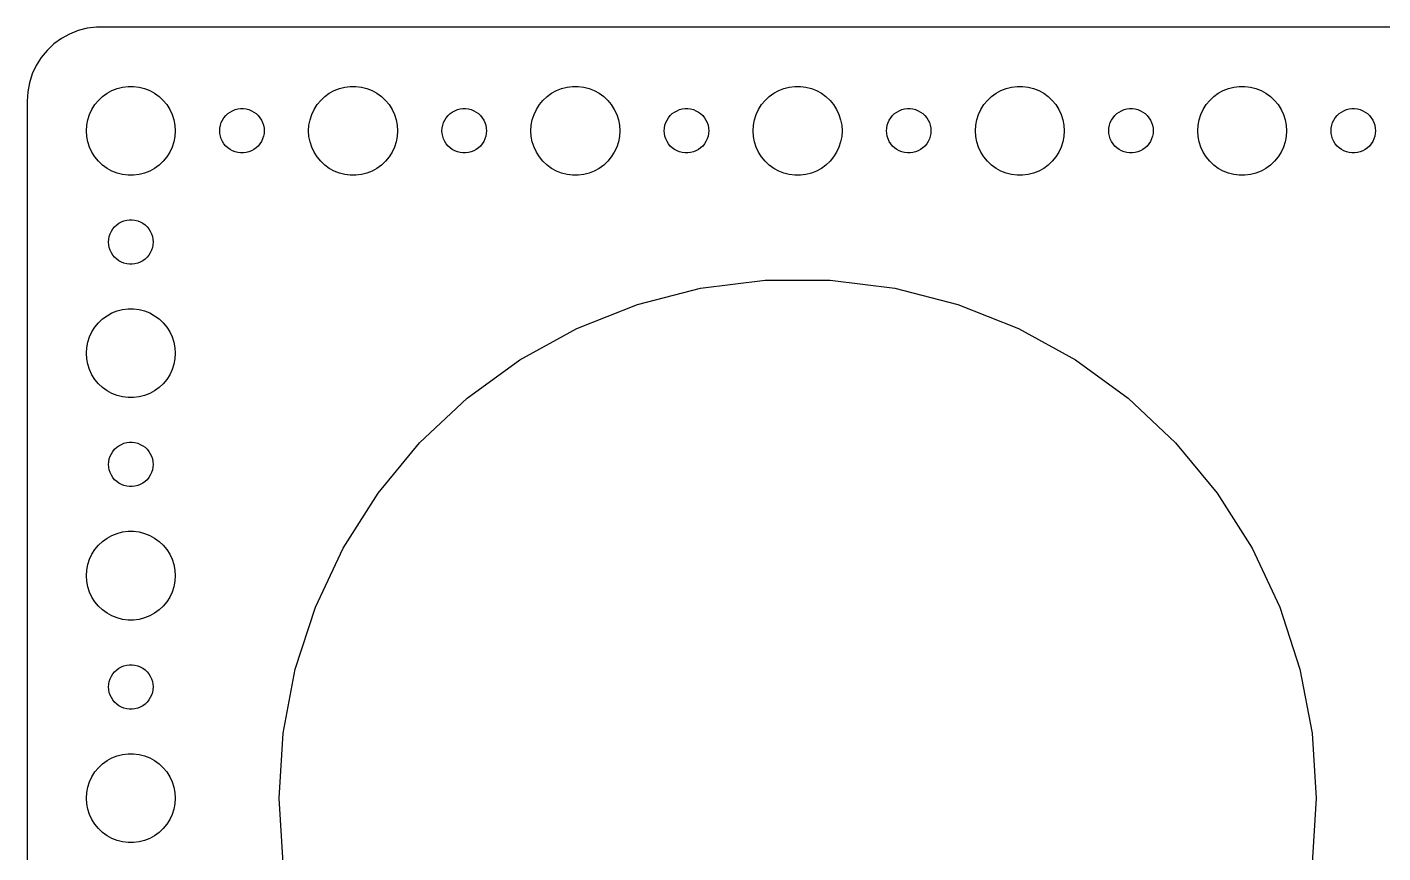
# Model space of a CAD drawing. Header units: metres. Extents: x -127 to 127, y 62 to 166.
# Drawn here: x -127 to -35.5, y 110.3 to 166 of the extents above; entities that cross this region are included whole.
import ezdxf

# ---------------------------------------------------------------- set-up
doc = ezdxf.new("R2010")
doc.units = ezdxf.units.M

msp = doc.modelspace()

# ---------------------------------------------------------------- linework, layer by layer
for p, q in [((-123.545, 165.755), (-124.129, 165.524)), ((-122.937, 165.911), (-123.545, 165.755)), ((-122.314, 165.99), (-122.937, 165.911)), ((122.314, 165.99), (-122.314, 165.99)), ((-125.187, 164.853), (-125.645, 164.423)), ((-124.679, 165.222), (-125.187, 164.853)), ((-124.129, 165.524), (-124.679, 165.222)), ((-126.045, 163.939), (-126.382, 163.409)), ((-125.645, 164.423), (-126.045, 163.939)), ((-126.382, 163.409), (-126.649, 162.841)), ((-126.843, 162.243), (-126.961, 161.627)), ((-126.649, 162.841), (-126.843, 162.243)), ((-120.562, 161.947), (-120.188, 161.994)), ((-120.188, 161.994), (-119.812, 161.994)), ((-119.812, 161.994), (-119.438, 161.947)), ((-105.562, 161.947), (-105.188, 161.994)), ((-105.188, 161.994), (-104.812, 161.994)), ((-104.812, 161.994), (-104.438, 161.947)), ((-90.5621, 161.947), (-90.1884, 161.994)), ((-90.1884, 161.994), (-89.8116, 161.994)), ((-89.8116, 161.994), (-89.4379, 161.947)), ((-75.5621, 161.947), (-75.1884, 161.994)), ((-75.1884, 161.994), (-74.8116, 161.994)), ((-74.8116, 161.994), (-74.4379, 161.947)), ((-60.5621, 161.947), (-60.1884, 161.994)), ((-60.1884, 161.994), (-59.8116, 161.994)), ((-59.8116, 161.994), (-59.4379, 161.947)), ((-45.5621, 161.947), (-45.1884, 161.994)), ((-45.1884, 161.994), (-44.8116, 161.994)), ((-44.8116, 161.994), (-44.4379, 161.947)), ((-126.961, 161.627), (-127, 161)), ((-122.427, 160.763), (-122.187, 161.054)), ((-122.187, 161.054), (-121.912, 161.312)), ((-121.912, 161.312), (-121.607, 161.533)), ((-121.607, 161.533), (-121.277, 161.714)), ((-121.277, 161.714), (-120.927, 161.853)), ((-120.927, 161.853), (-120.562, 161.947)), ((-119.438, 161.947), (-119.073, 161.853)), ((-119.073, 161.853), (-118.723, 161.714)), ((-118.723, 161.714), (-118.393, 161.533)), ((-118.393, 161.533), (-118.088, 161.312)), ((-118.088, 161.312), (-117.813, 161.054)), ((-117.813, 161.054), (-117.573, 160.763)), ((-107.427, 160.763), (-107.187, 161.054)), ((-107.187, 161.054), (-106.912, 161.312)), ((-106.912, 161.312), (-106.607, 161.533)), ((-106.607, 161.533), (-106.277, 161.714)), ((-106.277, 161.714), (-105.927, 161.853)), ((-105.927, 161.853), (-105.562, 161.947)), ((-104.438, 161.947), (-104.073, 161.853)), ((-104.073, 161.853), (-103.723, 161.714)), ((-103.723, 161.714), (-103.393, 161.533)), ((-103.393, 161.533), (-103.088, 161.312)), ((-103.088, 161.312), (-102.813, 161.054)), ((-102.813, 161.054), (-102.573, 160.763)), ((-92.427, 160.763), (-92.1869, 161.054)), ((-92.1869, 161.054), (-91.9123, 161.312)), ((-91.9123, 161.312), (-91.6075, 161.533)), ((-91.6075, 161.533), (-91.2773, 161.714)), ((-91.2773, 161.714), (-90.927, 161.853)), ((-90.927, 161.853), (-90.5621, 161.947)), ((-89.4379, 161.947), (-89.073, 161.853)), ((-89.073, 161.853), (-88.7227, 161.714)), ((-88.7227, 161.714), (-88.3925, 161.533)), ((-88.3925, 161.533), (-88.0877, 161.312)), ((-88.0877, 161.312), (-87.8131, 161.054)), ((-87.8131, 161.054), (-87.573, 160.763)), ((-77.427, 160.763), (-77.1869, 161.054)), ((-77.1869, 161.054), (-76.9123, 161.312)), ((-76.9123, 161.312), (-76.6075, 161.533)), ((-76.6075, 161.533), (-76.2773, 161.714)), ((-76.2773, 161.714), (-75.927, 161.853)), ((-75.927, 161.853), (-75.5621, 161.947)), ((-74.4379, 161.947), (-74.073, 161.853)), ((-74.073, 161.853), (-73.7227, 161.714)), ((-73.7227, 161.714), (-73.3925, 161.533)), ((-73.3925, 161.533), (-73.0877, 161.312)), ((-73.0877, 161.312), (-72.8131, 161.054)), ((-72.8131, 161.054), (-72.573, 160.763)), ((-62.427, 160.763), (-62.1869, 161.054)), ((-62.1869, 161.054), (-61.9123, 161.312)), ((-61.9123, 161.312), (-61.6075, 161.533)), ((-61.6075, 161.533), (-61.2773, 161.714)), ((-61.2773, 161.714), (-60.927, 161.853)), ((-60.927, 161.853), (-60.5621, 161.947)), ((-59.4379, 161.947), (-59.0729, 161.853)), ((-59.0729, 161.853), (-58.7227, 161.714)), ((-58.7227, 161.714), (-58.3925, 161.533)), ((-58.3925, 161.533), (-58.0877, 161.312)), ((-58.0877, 161.312), (-57.8131, 161.054)), ((-57.8131, 161.054), (-57.5729, 160.763)), ((-47.427, 160.763), (-47.1869, 161.054)), ((-47.1869, 161.054), (-46.9123, 161.312)), ((-46.9123, 161.312), (-46.6075, 161.533)), ((-46.6075, 161.533), (-46.2773, 161.714)), ((-46.2773, 161.714), (-45.927, 161.853)), ((-45.927, 161.853), (-45.5621, 161.947)), ((-44.4379, 161.947), (-44.0729, 161.853)), ((-44.0729, 161.853), (-43.7227, 161.714)), ((-43.7227, 161.714), (-43.3925, 161.533)), ((-43.3925, 161.533), (-43.0877, 161.312)), ((-43.0877, 161.312), (-42.8131, 161.054)), ((-42.8131, 161.054), (-42.5729, 160.763)), ((-127, 161), (-127, 67)), ((-122.789, 160.104), (-122.629, 160.445)), ((-122.629, 160.445), (-122.427, 160.763)), ((-117.573, 160.763), (-117.371, 160.445)), ((-117.371, 160.445), (-117.211, 160.104)), ((-113.593, 160.027), (-113.456, 160.156)), ((-113.456, 160.156), (-113.304, 160.266)), ((-113.304, 160.266), (-113.139, 160.357)), ((-113.139, 160.357), (-112.964, 160.427)), ((-112.964, 160.427), (-112.781, 160.473)), ((-112.781, 160.473), (-112.594, 160.497)), ((-112.594, 160.497), (-112.406, 160.497)), ((-112.406, 160.497), (-112.219, 160.473)), ((-112.219, 160.473), (-112.036, 160.427)), ((-112.036, 160.427), (-111.861, 160.357)), ((-111.861, 160.357), (-111.696, 160.266)), ((-111.696, 160.266), (-111.544, 160.156)), ((-111.544, 160.156), (-111.407, 160.027)), ((-107.789, 160.104), (-107.629, 160.445)), ((-107.629, 160.445), (-107.427, 160.763)), ((-102.573, 160.763), (-102.371, 160.445)), ((-102.371, 160.445), (-102.211, 160.104)), ((-98.5934, 160.027), (-98.4561, 160.156)), ((-98.4561, 160.156), (-98.3037, 160.266)), ((-98.3037, 160.266), (-98.1387, 160.357)), ((-98.1387, 160.357), (-97.9635, 160.427)), ((-97.9635, 160.427), (-97.7811, 160.473)), ((-97.7811, 160.473), (-97.5942, 160.497)), ((-97.5942, 160.497), (-97.4058, 160.497)), ((-97.4058, 160.497), (-97.2189, 160.473)), ((-97.2189, 160.473), (-97.0365, 160.427)), ((-97.0365, 160.427), (-96.8613, 160.357)), ((-96.8613, 160.357), (-96.6963, 160.266)), ((-96.6963, 160.266), (-96.5439, 160.156)), ((-96.5439, 160.156), (-96.4065, 160.027)), ((-92.7893, 160.104), (-92.6289, 160.445)), ((-92.6289, 160.445), (-92.427, 160.763)), ((-87.573, 160.763), (-87.3711, 160.445)), ((-87.3711, 160.445), (-87.2107, 160.104)), ((-83.5934, 160.027), (-83.4561, 160.156)), ((-83.4561, 160.156), (-83.3037, 160.266)), ((-83.3037, 160.266), (-83.1387, 160.357)), ((-83.1387, 160.357), (-82.9635, 160.427)), ((-82.9635, 160.427), (-82.7811, 160.473)), ((-82.7811, 160.473), (-82.5942, 160.497)), ((-82.5942, 160.497), (-82.4058, 160.497)), ((-82.4058, 160.497), (-82.2189, 160.473)), ((-82.2189, 160.473), (-82.0365, 160.427)), ((-82.0365, 160.427), (-81.8613, 160.357)), ((-81.8613, 160.357), (-81.6963, 160.266)), ((-81.6963, 160.266), (-81.5439, 160.156)), ((-81.5439, 160.156), (-81.4065, 160.027)), ((-77.7893, 160.104), (-77.6289, 160.445)), ((-77.6289, 160.445), (-77.427, 160.763)), ((-72.573, 160.763), (-72.3711, 160.445)), ((-72.3711, 160.445), (-72.2107, 160.104)), ((-68.5934, 160.027), (-68.4561, 160.156)), ((-68.4561, 160.156), (-68.3037, 160.266)), ((-68.3037, 160.266), (-68.1387, 160.357)), ((-68.1387, 160.357), (-67.9635, 160.427)), ((-67.9635, 160.427), (-67.7811, 160.473)), ((-67.7811, 160.473), (-67.5942, 160.497)), ((-67.5942, 160.497), (-67.4058, 160.497)), ((-67.4058, 160.497), (-67.2189, 160.473)), ((-67.2189, 160.473), (-67.0365, 160.427)), ((-67.0365, 160.427), (-66.8613, 160.357)), ((-66.8613, 160.357), (-66.6963, 160.266)), ((-66.6963, 160.266), (-66.5439, 160.156)), ((-66.5439, 160.156), (-66.4065, 160.027)), ((-62.7893, 160.104), (-62.6289, 160.445)), ((-62.6289, 160.445), (-62.427, 160.763)), ((-57.5729, 160.763), (-57.3711, 160.445)), ((-57.3711, 160.445), (-57.2107, 160.104)), ((-53.5934, 160.027), (-53.4561, 160.156)), ((-53.4561, 160.156), (-53.3037, 160.266)), ((-53.3037, 160.266), (-53.1387, 160.357)), ((-53.1387, 160.357), (-52.9635, 160.427)), ((-52.9635, 160.427), (-52.7811, 160.473)), ((-52.7811, 160.473), (-52.5942, 160.497)), ((-52.5942, 160.497), (-52.4058, 160.497)), ((-52.4058, 160.497), (-52.2189, 160.473)), ((-52.2189, 160.473), (-52.0365, 160.427)), ((-52.0365, 160.427), (-51.8613, 160.357)), ((-51.8613, 160.357), (-51.6963, 160.266)), ((-51.6963, 160.266), (-51.5439, 160.156)), ((-51.5439, 160.156), (-51.4065, 160.027)), ((-47.7893, 160.104), (-47.6289, 160.445)), ((-47.6289, 160.445), (-47.427, 160.763)), ((-42.5729, 160.763), (-42.3711, 160.445)), ((-42.3711, 160.445), (-42.2107, 160.104)), ((-38.5934, 160.027), (-38.4561, 160.156)), ((-38.4561, 160.156), (-38.3037, 160.266)), ((-38.3037, 160.266), (-38.1387, 160.357)), ((-38.1387, 160.357), (-37.9635, 160.427)), ((-37.9635, 160.427), (-37.7811, 160.473)), ((-37.7811, 160.473), (-37.5942, 160.497)), ((-37.5942, 160.497), (-37.4058, 160.497)), ((-37.4058, 160.497), (-37.2189, 160.473)), ((-37.2189, 160.473), (-37.0365, 160.427)), ((-37.0365, 160.427), (-36.8613, 160.357)), ((-36.8613, 160.357), (-36.6963, 160.266)), ((-36.6963, 160.266), (-36.5439, 160.156)), ((-36.5439, 160.156), (-36.4065, 160.027)), ((-123, 159), (-122.976, 159.376)), ((-122.976, 159.376), (-122.906, 159.746)), ((-122.906, 159.746), (-122.789, 160.104)), ((-117.211, 160.104), (-117.094, 159.746)), ((-117.094, 159.746), (-117.024, 159.376)), ((-117.024, 159.376), (-117, 159)), ((-113.988, 159.188), (-113.953, 159.373)), ((-113.953, 159.373), (-113.895, 159.552)), ((-113.895, 159.552), (-113.814, 159.723)), ((-113.814, 159.723), (-113.714, 159.882)), ((-113.714, 159.882), (-113.593, 160.027)), ((-111.407, 160.027), (-111.286, 159.882)), ((-111.286, 159.882), (-111.186, 159.723)), ((-111.186, 159.723), (-111.105, 159.552)), ((-111.105, 159.552), (-111.047, 159.373)), ((-111.047, 159.373), (-111.012, 159.188)), ((-108, 159), (-107.976, 159.376)), ((-107.976, 159.376), (-107.906, 159.746)), ((-107.906, 159.746), (-107.789, 160.104)), ((-102.211, 160.104), (-102.094, 159.746)), ((-102.094, 159.746), (-102.024, 159.376)), ((-102.024, 159.376), (-102, 159)), ((-98.9882, 159.188), (-98.9529, 159.373)), ((-98.9529, 159.373), (-98.8947, 159.552)), ((-98.8947, 159.552), (-98.8145, 159.723)), ((-98.8145, 159.723), (-98.7135, 159.882)), ((-98.7135, 159.882), (-98.5934, 160.027)), ((-96.4065, 160.027), (-96.2865, 159.882)), ((-96.2865, 159.882), (-96.1855, 159.723)), ((-96.1855, 159.723), (-96.1053, 159.552)), ((-96.1053, 159.552), (-96.0471, 159.373)), ((-96.0471, 159.373), (-96.0118, 159.188)), ((-93, 159), (-92.9763, 159.376)), ((-92.9763, 159.376), (-92.9057, 159.746)), ((-92.9057, 159.746), (-92.7893, 160.104)), ((-87.2107, 160.104), (-87.0943, 159.746)), ((-87.0943, 159.746), (-87.0237, 159.376)), ((-87.0237, 159.376), (-87, 159)), ((-83.9882, 159.188), (-83.9529, 159.373)), ((-83.9529, 159.373), (-83.8947, 159.552)), ((-83.8947, 159.552), (-83.8145, 159.723)), ((-83.8145, 159.723), (-83.7135, 159.882)), ((-83.7135, 159.882), (-83.5934, 160.027)), ((-81.4065, 160.027), (-81.2865, 159.882)), ((-81.2865, 159.882), (-81.1855, 159.723)), ((-81.1855, 159.723), (-81.1053, 159.552)), ((-81.1053, 159.552), (-81.0471, 159.373)), ((-81.0471, 159.373), (-81.0118, 159.188)), ((-78, 159), (-77.9763, 159.376)), ((-77.9763, 159.376), (-77.9057, 159.746)), ((-77.9057, 159.746), (-77.7893, 160.104)), ((-72.2107, 160.104), (-72.0943, 159.746)), ((-72.0943, 159.746), (-72.0237, 159.376)), ((-72.0237, 159.376), (-72, 159)), ((-68.9882, 159.188), (-68.9529, 159.373)), ((-68.9529, 159.373), (-68.8947, 159.552)), ((-68.8947, 159.552), (-68.8145, 159.723)), ((-68.8145, 159.723), (-68.7135, 159.882)), ((-68.7135, 159.882), (-68.5934, 160.027)), ((-66.4065, 160.027), (-66.2865, 159.882)), ((-66.2865, 159.882), (-66.1855, 159.723)), ((-66.1855, 159.723), (-66.1053, 159.552)), ((-66.1053, 159.552), (-66.0471, 159.373)), ((-66.0471, 159.373), (-66.0118, 159.188)), ((-63, 159), (-62.9763, 159.376)), ((-62.9763, 159.376), (-62.9057, 159.746)), ((-62.9057, 159.746), (-62.7893, 160.104)), ((-57.2107, 160.104), (-57.0942, 159.746)), ((-57.0942, 159.746), (-57.0237, 159.376)), ((-57.0237, 159.376), (-57, 159)), ((-53.9882, 159.188), (-53.9529, 159.373)), ((-53.9529, 159.373), (-53.8947, 159.552)), ((-53.8947, 159.552), (-53.8145, 159.723)), ((-53.8145, 159.723), (-53.7135, 159.882)), ((-53.7135, 159.882), (-53.5934, 160.027)), ((-51.4065, 160.027), (-51.2865, 159.882)), ((-51.2865, 159.882), (-51.1855, 159.723)), ((-51.1855, 159.723), (-51.1053, 159.552)), ((-51.1053, 159.552), (-51.0471, 159.373)), ((-51.0471, 159.373), (-51.0118, 159.188)), ((-48, 159), (-47.9763, 159.376)), ((-47.9763, 159.376), (-47.9057, 159.746)), ((-47.9057, 159.746), (-47.7893, 160.104)), ((-42.2107, 160.104), (-42.0942, 159.746)), ((-42.0942, 159.746), (-42.0237, 159.376)), ((-42.0237, 159.376), (-42, 159)), ((-38.9882, 159.188), (-38.9529, 159.373)), ((-38.9529, 159.373), (-38.8947, 159.552)), ((-38.8947, 159.552), (-38.8145, 159.723)), ((-38.8145, 159.723), (-38.7135, 159.882)), ((-38.7135, 159.882), (-38.5934, 160.027)), ((-36.4065, 160.027), (-36.2865, 159.882)), ((-36.2865, 159.882), (-36.1855, 159.723)), ((-36.1855, 159.723), (-36.1053, 159.552)), ((-36.1053, 159.552), (-36.0471, 159.373)), ((-36.0471, 159.373), (-36.0118, 159.188)), ((-122.976, 158.624), (-123, 159)), ((-122.906, 158.254), (-122.976, 158.624)), ((-117.024, 158.624), (-117.094, 158.254)), ((-117, 159), (-117.024, 158.624)), ((-114, 159), (-113.988, 159.188)), ((-113.988, 158.812), (-114, 159)), ((-113.953, 158.627), (-113.988, 158.812)), ((-113.895, 158.448), (-113.953, 158.627)), ((-113.814, 158.277), (-113.895, 158.448)), ((-111.105, 158.448), (-111.186, 158.277)), ((-111.047, 158.627), (-111.105, 158.448)), ((-111.012, 158.812), (-111.047, 158.627)), ((-111.012, 159.188), (-111, 159)), ((-111, 159), (-111.012, 158.812)), ((-107.976, 158.624), (-108, 159)), ((-107.906, 158.254), (-107.976, 158.624)), ((-102.024, 158.624), (-102.094, 158.254)), ((-102, 159), (-102.024, 158.624)), ((-99, 159), (-98.9882, 159.188)), ((-98.9882, 158.812), (-99, 159)), ((-98.9529, 158.627), (-98.9882, 158.812)), ((-98.8947, 158.448), (-98.9529, 158.627)), ((-98.8145, 158.277), (-98.8947, 158.448)), ((-96.1053, 158.448), (-96.1855, 158.277)), ((-96.0471, 158.627), (-96.1053, 158.448)), ((-96.0118, 158.812), (-96.0471, 158.627)), ((-96.0118, 159.188), (-96, 159)), ((-96, 159), (-96.0118, 158.812)), ((-92.9763, 158.624), (-93, 159)), ((-92.9057, 158.254), (-92.9763, 158.624)), ((-87.0237, 158.624), (-87.0943, 158.254)), ((-87, 159), (-87.0237, 158.624)), ((-84, 159), (-83.9882, 159.188)), ((-83.9882, 158.812), (-84, 159)), ((-83.9529, 158.627), (-83.9882, 158.812)), ((-83.8947, 158.448), (-83.9529, 158.627)), ((-83.8145, 158.277), (-83.8947, 158.448)), ((-81.1053, 158.448), (-81.1855, 158.277)), ((-81.0471, 158.627), (-81.1053, 158.448)), ((-81.0118, 158.812), (-81.0471, 158.627)), ((-81.0118, 159.188), (-81, 159)), ((-81, 159), (-81.0118, 158.812)), ((-77.9763, 158.624), (-78, 159)), ((-77.9057, 158.254), (-77.9763, 158.624)), ((-72.0237, 158.624), (-72.0943, 158.254)), ((-72, 159), (-72.0237, 158.624)), ((-69, 159), (-68.9882, 159.188)), ((-68.9882, 158.812), (-69, 159)), ((-68.9529, 158.627), (-68.9882, 158.812)), ((-68.8947, 158.448), (-68.9529, 158.627)), ((-68.8145, 158.277), (-68.8947, 158.448)), ((-66.1053, 158.448), (-66.1855, 158.277)), ((-66.0471, 158.627), (-66.1053, 158.448)), ((-66.0118, 158.812), (-66.0471, 158.627)), ((-66.0118, 159.188), (-66, 159)), ((-66, 159), (-66.0118, 158.812)), ((-62.9763, 158.624), (-63, 159)), ((-62.9057, 158.254), (-62.9763, 158.624)), ((-57.0237, 158.624), (-57.0942, 158.254)), ((-57, 159), (-57.0237, 158.624)), ((-54, 159), (-53.9882, 159.188)), ((-53.9882, 158.812), (-54, 159)), ((-53.9529, 158.627), (-53.9882, 158.812)), ((-53.8947, 158.448), (-53.9529, 158.627)), ((-53.8145, 158.277), (-53.8947, 158.448)), ((-51.1053, 158.448), (-51.1855, 158.277)), ((-51.0471, 158.627), (-51.1053, 158.448)), ((-51.0118, 158.812), (-51.0471, 158.627)), ((-51.0118, 159.188), (-51, 159)), ((-51, 159), (-51.0118, 158.812)), ((-47.9763, 158.624), (-48, 159)), ((-47.9057, 158.254), (-47.9763, 158.624)), ((-42.0237, 158.624), (-42.0942, 158.254)), ((-42, 159), (-42.0237, 158.624)), ((-39, 159), (-38.9882, 159.188)), ((-38.9882, 158.812), (-39, 159)), ((-38.9529, 158.627), (-38.9882, 158.812)), ((-38.8947, 158.448), (-38.9529, 158.627)), ((-38.8145, 158.277), (-38.8947, 158.448)), ((-36.1053, 158.448), (-36.1855, 158.277)), ((-36.0471, 158.627), (-36.1053, 158.448)), ((-36.0118, 158.812), (-36.0471, 158.627)), ((-36.0118, 159.188), (-36, 159)), ((-36, 159), (-36.0118, 158.812)), ((-122.789, 157.896), (-122.906, 158.254)), ((-122.629, 157.555), (-122.789, 157.896)), ((-122.427, 157.237), (-122.629, 157.555)), ((-117.371, 157.555), (-117.573, 157.237)), ((-117.211, 157.896), (-117.371, 157.555)), ((-117.094, 158.254), (-117.211, 157.896)), ((-113.714, 158.118), (-113.814, 158.277)), ((-113.593, 157.973), (-113.714, 158.118)), ((-113.456, 157.844), (-113.593, 157.973)), ((-113.304, 157.734), (-113.456, 157.844)), ((-113.139, 157.643), (-113.304, 157.734)), ((-112.964, 157.573), (-113.139, 157.643)), ((-112.781, 157.527), (-112.964, 157.573)), ((-112.594, 157.503), (-112.781, 157.527)), ((-112.406, 157.503), (-112.594, 157.503)), ((-112.219, 157.527), (-112.406, 157.503)), ((-112.036, 157.573), (-112.219, 157.527)), ((-111.861, 157.643), (-112.036, 157.573)), ((-111.696, 157.734), (-111.861, 157.643)), ((-111.544, 157.844), (-111.696, 157.734)), ((-111.407, 157.973), (-111.544, 157.844)), ((-111.286, 158.118), (-111.407, 157.973)), ((-111.186, 158.277), (-111.286, 158.118)), ((-107.789, 157.896), (-107.906, 158.254)), ((-107.629, 157.555), (-107.789, 157.896)), ((-107.427, 157.237), (-107.629, 157.555)), ((-102.371, 157.555), (-102.573, 157.237)), ((-102.211, 157.896), (-102.371, 157.555)), ((-102.094, 158.254), (-102.211, 157.896)), ((-98.7135, 158.118), (-98.8145, 158.277)), ((-98.5934, 157.973), (-98.7135, 158.118)), ((-98.4561, 157.844), (-98.5934, 157.973)), ((-98.3037, 157.734), (-98.4561, 157.844)), ((-98.1387, 157.643), (-98.3037, 157.734)), ((-97.9635, 157.573), (-98.1387, 157.643)), ((-97.7811, 157.527), (-97.9635, 157.573)), ((-97.5942, 157.503), (-97.7811, 157.527)), ((-97.4058, 157.503), (-97.5942, 157.503)), ((-97.2189, 157.527), (-97.4058, 157.503)), ((-97.0365, 157.573), (-97.2189, 157.527)), ((-96.8613, 157.643), (-97.0365, 157.573)), ((-96.6963, 157.734), (-96.8613, 157.643)), ((-96.5439, 157.844), (-96.6963, 157.734)), ((-96.4065, 157.973), (-96.5439, 157.844)), ((-96.2865, 158.118), (-96.4065, 157.973)), ((-96.1855, 158.277), (-96.2865, 158.118)), ((-92.7893, 157.896), (-92.9057, 158.254)), ((-92.6289, 157.555), (-92.7893, 157.896)), ((-92.427, 157.237), (-92.6289, 157.555)), ((-87.3711, 157.555), (-87.573, 157.237)), ((-87.2107, 157.896), (-87.3711, 157.555)), ((-87.0943, 158.254), (-87.2107, 157.896)), ((-83.7135, 158.118), (-83.8145, 158.277)), ((-83.5934, 157.973), (-83.7135, 158.118)), ((-83.4561, 157.844), (-83.5934, 157.973)), ((-83.3037, 157.734), (-83.4561, 157.844)), ((-83.1387, 157.643), (-83.3037, 157.734)), ((-82.9635, 157.573), (-83.1387, 157.643)), ((-82.7811, 157.527), (-82.9635, 157.573)), ((-82.5942, 157.503), (-82.7811, 157.527)), ((-82.4058, 157.503), (-82.5942, 157.503)), ((-82.2189, 157.527), (-82.4058, 157.503)), ((-82.0365, 157.573), (-82.2189, 157.527)), ((-81.8613, 157.643), (-82.0365, 157.573)), ((-81.6963, 157.734), (-81.8613, 157.643)), ((-81.5439, 157.844), (-81.6963, 157.734)), ((-81.4065, 157.973), (-81.5439, 157.844)), ((-81.2865, 158.118), (-81.4065, 157.973)), ((-81.1855, 158.277), (-81.2865, 158.118)), ((-77.7893, 157.896), (-77.9057, 158.254)), ((-77.6289, 157.555), (-77.7893, 157.896)), ((-77.427, 157.237), (-77.6289, 157.555)), ((-72.3711, 157.555), (-72.573, 157.237)), ((-72.2107, 157.896), (-72.3711, 157.555)), ((-72.0943, 158.254), (-72.2107, 157.896)), ((-68.7135, 158.118), (-68.8145, 158.277)), ((-68.5934, 157.973), (-68.7135, 158.118)), ((-68.4561, 157.844), (-68.5934, 157.973)), ((-68.3037, 157.734), (-68.4561, 157.844)), ((-68.1387, 157.643), (-68.3037, 157.734)), ((-67.9635, 157.573), (-68.1387, 157.643)), ((-67.7811, 157.527), (-67.9635, 157.573)), ((-67.5942, 157.503), (-67.7811, 157.527)), ((-67.4058, 157.503), (-67.5942, 157.503)), ((-67.2189, 157.527), (-67.4058, 157.503)), ((-67.0365, 157.573), (-67.2189, 157.527)), ((-66.8613, 157.643), (-67.0365, 157.573)), ((-66.6963, 157.734), (-66.8613, 157.643)), ((-66.5439, 157.844), (-66.6963, 157.734)), ((-66.4065, 157.973), (-66.5439, 157.844)), ((-66.2865, 158.118), (-66.4065, 157.973)), ((-66.1855, 158.277), (-66.2865, 158.118)), ((-62.7893, 157.896), (-62.9057, 158.254)), ((-62.6289, 157.555), (-62.7893, 157.896)), ((-62.427, 157.237), (-62.6289, 157.555)), ((-57.3711, 157.555), (-57.5729, 157.237)), ((-57.2107, 157.896), (-57.3711, 157.555)), ((-57.0942, 158.254), (-57.2107, 157.896)), ((-53.7135, 158.118), (-53.8145, 158.277)), ((-53.5934, 157.973), (-53.7135, 158.118)), ((-53.4561, 157.844), (-53.5934, 157.973)), ((-53.3037, 157.734), (-53.4561, 157.844)), ((-53.1387, 157.643), (-53.3037, 157.734)), ((-52.9635, 157.573), (-53.1387, 157.643)), ((-52.7811, 157.527), (-52.9635, 157.573)), ((-52.5942, 157.503), (-52.7811, 157.527)), ((-52.4058, 157.503), (-52.5942, 157.503)), ((-52.2189, 157.527), (-52.4058, 157.503)), ((-52.0365, 157.573), (-52.2189, 157.527)), ((-51.8613, 157.643), (-52.0365, 157.573)), ((-51.6963, 157.734), (-51.8613, 157.643)), ((-51.5439, 157.844), (-51.6963, 157.734)), ((-51.4065, 157.973), (-51.5439, 157.844)), ((-51.2865, 158.118), (-51.4065, 157.973)), ((-51.1855, 158.277), (-51.2865, 158.118)), ((-47.7893, 157.896), (-47.9057, 158.254)), ((-47.6289, 157.555), (-47.7893, 157.896)), ((-47.427, 157.237), (-47.6289, 157.555)), ((-42.3711, 157.555), (-42.5729, 157.237)), ((-42.2107, 157.896), (-42.3711, 157.555)), ((-42.0942, 158.254), (-42.2107, 157.896)), ((-38.7135, 158.118), (-38.8145, 158.277)), ((-38.5934, 157.973), (-38.7135, 158.118)), ((-38.4561, 157.844), (-38.5934, 157.973)), ((-38.3037, 157.734), (-38.4561, 157.844)), ((-38.1387, 157.643), (-38.3037, 157.734)), ((-37.9635, 157.573), (-38.1387, 157.643)), ((-37.7811, 157.527), (-37.9635, 157.573)), ((-37.5942, 157.503), (-37.7811, 157.527)), ((-37.4058, 157.503), (-37.5942, 157.503)), ((-37.2189, 157.527), (-37.4058, 157.503)), ((-37.0365, 157.573), (-37.2189, 157.527)), ((-36.8613, 157.643), (-37.0365, 157.573)), ((-36.6963, 157.734), (-36.8613, 157.643)), ((-36.5439, 157.844), (-36.6963, 157.734)), ((-36.4065, 157.973), (-36.5439, 157.844)), ((-36.2865, 158.118), (-36.4065, 157.973)), ((-36.1855, 158.277), (-36.2865, 158.118)), ((-122.187, 156.946), (-122.427, 157.237)), ((-121.912, 156.688), (-122.187, 156.946)), ((-121.607, 156.467), (-121.912, 156.688)), ((-121.277, 156.286), (-121.607, 156.467)), ((-118.393, 156.467), (-118.723, 156.286)), ((-118.088, 156.688), (-118.393, 156.467)), ((-117.813, 156.946), (-118.088, 156.688)), ((-117.573, 157.237), (-117.813, 156.946)), ((-107.187, 156.946), (-107.427, 157.237)), ((-106.912, 156.688), (-107.187, 156.946)), ((-106.607, 156.467), (-106.912, 156.688)), ((-106.277, 156.286), (-106.607, 156.467)), ((-103.393, 156.467), (-103.723, 156.286)), ((-103.088, 156.688), (-103.393, 156.467)), ((-102.813, 156.946), (-103.088, 156.688)), ((-102.573, 157.237), (-102.813, 156.946)), ((-92.1869, 156.946), (-92.427, 157.237)), ((-91.9123, 156.688), (-92.1869, 156.946)), ((-91.6075, 156.467), (-91.9123, 156.688)), ((-91.2773, 156.286), (-91.6075, 156.467)), ((-88.3925, 156.467), (-88.7227, 156.286)), ((-88.0877, 156.688), (-88.3925, 156.467)), ((-87.8131, 156.946), (-88.0877, 156.688)), ((-87.573, 157.237), (-87.8131, 156.946)), ((-77.1869, 156.946), (-77.427, 157.237)), ((-76.9123, 156.688), (-77.1869, 156.946)), ((-76.6075, 156.467), (-76.9123, 156.688)), ((-76.2773, 156.286), (-76.6075, 156.467)), ((-73.3925, 156.467), (-73.7227, 156.286)), ((-73.0877, 156.688), (-73.3925, 156.467)), ((-72.8131, 156.946), (-73.0877, 156.688)), ((-72.573, 157.237), (-72.8131, 156.946)), ((-62.1869, 156.946), (-62.427, 157.237)), ((-61.9123, 156.688), (-62.1869, 156.946)), ((-61.6075, 156.467), (-61.9123, 156.688)), ((-61.2773, 156.286), (-61.6075, 156.467)), ((-58.3925, 156.467), (-58.7227, 156.286)), ((-58.0877, 156.688), (-58.3925, 156.467)), ((-57.8131, 156.946), (-58.0877, 156.688)), ((-57.5729, 157.237), (-57.8131, 156.946)), ((-47.1869, 156.946), (-47.427, 157.237)), ((-46.9123, 156.688), (-47.1869, 156.946)), ((-46.6075, 156.467), (-46.9123, 156.688)), ((-46.2773, 156.286), (-46.6075, 156.467)), ((-43.3925, 156.467), (-43.7227, 156.286)), ((-43.0877, 156.688), (-43.3925, 156.467)), ((-42.8131, 156.946), (-43.0877, 156.688)), ((-42.5729, 157.237), (-42.8131, 156.946)), ((-120.927, 156.147), (-121.277, 156.286)), ((-120.562, 156.053), (-120.927, 156.147)), ((-120.188, 156.006), (-120.562, 156.053)), ((-119.812, 156.006), (-120.188, 156.006)), ((-119.438, 156.053), (-119.812, 156.006)), ((-119.073, 156.147), (-119.438, 156.053)), ((-118.723, 156.286), (-119.073, 156.147)), ((-105.927, 156.147), (-106.277, 156.286)), ((-105.562, 156.053), (-105.927, 156.147)), ((-105.188, 156.006), (-105.562, 156.053)), ((-104.812, 156.006), (-105.188, 156.006)), ((-104.438, 156.053), (-104.812, 156.006)), ((-104.073, 156.147), (-104.438, 156.053)), ((-103.723, 156.286), (-104.073, 156.147)), ((-90.927, 156.147), (-91.2773, 156.286)), ((-90.5621, 156.053), (-90.927, 156.147)), ((-90.1884, 156.006), (-90.5621, 156.053)), ((-89.8116, 156.006), (-90.1884, 156.006)), ((-89.4379, 156.053), (-89.8116, 156.006)), ((-89.073, 156.147), (-89.4379, 156.053)), ((-88.7227, 156.286), (-89.073, 156.147)), ((-75.927, 156.147), (-76.2773, 156.286)), ((-75.5621, 156.053), (-75.927, 156.147)), ((-75.1884, 156.006), (-75.5621, 156.053)), ((-74.8116, 156.006), (-75.1884, 156.006)), ((-74.4379, 156.053), (-74.8116, 156.006)), ((-74.073, 156.147), (-74.4379, 156.053)), ((-73.7227, 156.286), (-74.073, 156.147)), ((-60.927, 156.147), (-61.2773, 156.286)), ((-60.5621, 156.053), (-60.927, 156.147)), ((-60.1884, 156.006), (-60.5621, 156.053)), ((-59.8116, 156.006), (-60.1884, 156.006)), ((-59.4379, 156.053), (-59.8116, 156.006)), ((-59.0729, 156.147), (-59.4379, 156.053)), ((-58.7227, 156.286), (-59.0729, 156.147)), ((-45.927, 156.147), (-46.2773, 156.286)), ((-45.5621, 156.053), (-45.927, 156.147)), ((-45.1884, 156.006), (-45.5621, 156.053)), ((-44.8116, 156.006), (-45.1884, 156.006)), ((-44.4379, 156.053), (-44.8116, 156.006)), ((-44.0729, 156.147), (-44.4379, 156.053)), ((-43.7227, 156.286), (-44.0729, 156.147)), ((-120.804, 152.766), (-120.639, 152.857)), ((-120.639, 152.857), (-120.464, 152.927)), ((-120.464, 152.927), (-120.281, 152.973)), ((-120.281, 152.973), (-120.094, 152.997)), ((-120.094, 152.997), (-119.906, 152.997)), ((-119.906, 152.997), (-119.719, 152.973)), ((-119.719, 152.973), (-119.536, 152.927)), ((-119.536, 152.927), (-119.361, 152.857)), ((-119.361, 152.857), (-119.196, 152.766)), ((-121.453, 151.873), (-121.395, 152.052)), ((-121.395, 152.052), (-121.314, 152.223)), ((-121.314, 152.223), (-121.214, 152.382)), ((-121.214, 152.382), (-121.093, 152.527)), ((-121.093, 152.527), (-120.956, 152.656)), ((-120.956, 152.656), (-120.804, 152.766)), ((-119.196, 152.766), (-119.044, 152.656)), ((-119.044, 152.656), (-118.907, 152.527)), ((-118.907, 152.527), (-118.786, 152.382)), ((-118.786, 152.382), (-118.686, 152.223)), ((-118.686, 152.223), (-118.605, 152.052)), ((-118.605, 152.052), (-118.547, 151.873)), ((-121.5, 151.5), (-121.488, 151.688)), ((-121.488, 151.312), (-121.5, 151.5)), ((-121.488, 151.688), (-121.453, 151.873)), ((-121.453, 151.127), (-121.488, 151.312)), ((-121.395, 150.948), (-121.453, 151.127)), ((-118.547, 151.127), (-118.605, 150.948)), ((-118.547, 151.873), (-118.512, 151.688)), ((-118.512, 151.312), (-118.547, 151.127)), ((-118.512, 151.688), (-118.5, 151.5)), ((-118.5, 151.5), (-118.512, 151.312)), ((-121.314, 150.777), (-121.395, 150.948)), ((-121.214, 150.618), (-121.314, 150.777)), ((-121.093, 150.473), (-121.214, 150.618)), ((-120.956, 150.344), (-121.093, 150.473)), ((-120.804, 150.234), (-120.956, 150.344)), ((-120.639, 150.143), (-120.804, 150.234)), ((-120.464, 150.073), (-120.639, 150.143)), ((-120.281, 150.027), (-120.464, 150.073)), ((-119.536, 150.073), (-119.719, 150.027)), ((-119.361, 150.143), (-119.536, 150.073)), ((-119.196, 150.234), (-119.361, 150.143)), ((-119.044, 150.344), (-119.196, 150.234)), ((-118.907, 150.473), (-119.044, 150.344)), ((-118.786, 150.618), (-118.907, 150.473)), ((-118.686, 150.777), (-118.786, 150.618)), ((-118.605, 150.948), (-118.686, 150.777)), ((-120.094, 150.003), (-120.281, 150.027)), ((-119.906, 150.003), (-120.094, 150.003)), ((-119.719, 150.027), (-119.906, 150.003)), ((-85.8156, 147.287), (-81.5583, 148.38)), ((-81.5583, 148.38), (-77.1977, 148.931)), ((-77.1977, 148.931), (-72.8023, 148.931)), ((-72.8023, 148.931), (-68.4417, 148.38)), ((-68.4417, 148.38), (-64.1844, 147.287)), ((-121.912, 146.312), (-121.607, 146.533)), ((-121.607, 146.533), (-121.277, 146.714)), ((-121.277, 146.714), (-120.927, 146.853)), ((-120.927, 146.853), (-120.562, 146.947)), ((-120.562, 146.947), (-120.188, 146.994)), ((-120.188, 146.994), (-119.812, 146.994)), ((-119.812, 146.994), (-119.438, 146.947)), ((-119.438, 146.947), (-119.073, 146.853)), ((-119.073, 146.853), (-118.723, 146.714)), ((-118.723, 146.714), (-118.393, 146.533)), ((-118.393, 146.533), (-118.088, 146.312)), ((-89.9023, 145.669), (-85.8156, 147.287)), ((-64.1844, 147.287), (-60.0977, 145.669)), ((-122.629, 145.445), (-122.427, 145.763)), ((-122.427, 145.763), (-122.187, 146.054)), ((-122.187, 146.054), (-121.912, 146.312)), ((-118.088, 146.312), (-117.813, 146.054)), ((-117.813, 146.054), (-117.573, 145.763)), ((-117.573, 145.763), (-117.371, 145.445)), ((-93.7539, 143.551), (-89.9023, 145.669)), ((-60.0977, 145.669), (-56.2461, 143.551)), ((-122.976, 144.376), (-122.906, 144.746)), ((-122.906, 144.746), (-122.789, 145.104)), ((-122.789, 145.104), (-122.629, 145.445)), ((-117.371, 145.445), (-117.211, 145.104)), ((-117.211, 145.104), (-117.094, 144.746)), ((-117.094, 144.746), (-117.024, 144.376)), ((-123, 144), (-122.976, 144.376)), ((-122.976, 143.624), (-123, 144)), ((-117.024, 144.376), (-117, 144)), ((-117, 144), (-117.024, 143.624)), ((-122.906, 143.254), (-122.976, 143.624)), ((-122.789, 142.896), (-122.906, 143.254)), ((-122.629, 142.555), (-122.789, 142.896)), ((-117.211, 142.896), (-117.371, 142.555)), ((-117.094, 143.254), (-117.211, 142.896)), ((-117.024, 143.624), (-117.094, 143.254)), ((-97.3098, 140.968), (-93.7539, 143.551)), ((-56.2461, 143.551), (-52.6902, 140.968)), ((-122.427, 142.237), (-122.629, 142.555)), ((-122.187, 141.946), (-122.427, 142.237)), ((-121.912, 141.688), (-122.187, 141.946)), ((-117.813, 141.946), (-118.088, 141.688)), ((-117.573, 142.237), (-117.813, 141.946)), ((-117.371, 142.555), (-117.573, 142.237)), ((-121.607, 141.467), (-121.912, 141.688)), ((-121.277, 141.286), (-121.607, 141.467)), ((-120.927, 141.147), (-121.277, 141.286)), ((-120.562, 141.053), (-120.927, 141.147)), ((-120.188, 141.006), (-120.562, 141.053)), ((-119.812, 141.006), (-120.188, 141.006)), ((-119.438, 141.053), (-119.812, 141.006)), ((-119.073, 141.147), (-119.438, 141.053)), ((-118.723, 141.286), (-119.073, 141.147)), ((-118.393, 141.467), (-118.723, 141.286)), ((-118.088, 141.688), (-118.393, 141.467)), ((-100.514, 137.959), (-97.3098, 140.968)), ((-52.6902, 140.968), (-49.4861, 137.959)), ((-121.314, 137.223), (-121.214, 137.382)), ((-121.214, 137.382), (-121.093, 137.527)), ((-121.093, 137.527), (-120.956, 137.656)), ((-120.956, 137.656), (-120.804, 137.766)), ((-120.804, 137.766), (-120.639, 137.857)), ((-120.639, 137.857), (-120.464, 137.927)), ((-120.464, 137.927), (-120.281, 137.973)), ((-120.281, 137.973), (-120.094, 137.997)), ((-120.094, 137.997), (-119.906, 137.997)), ((-119.906, 137.997), (-119.719, 137.973)), ((-119.719, 137.973), (-119.536, 137.927)), ((-119.536, 137.927), (-119.361, 137.857)), ((-119.361, 137.857), (-119.196, 137.766)), ((-119.196, 137.766), (-119.044, 137.656)), ((-119.044, 137.656), (-118.907, 137.527)), ((-118.907, 137.527), (-118.786, 137.382)), ((-118.786, 137.382), (-118.686, 137.223)), ((-103.316, 134.572), (-100.514, 137.959)), ((-49.4861, 137.959), (-46.6844, 134.572)), ((-121.5, 136.5), (-121.488, 136.688)), ((-121.488, 136.312), (-121.5, 136.5)), ((-121.488, 136.688), (-121.453, 136.873)), ((-121.453, 136.873), (-121.395, 137.052)), ((-121.395, 137.052), (-121.314, 137.223)), ((-118.686, 137.223), (-118.605, 137.052)), ((-118.605, 137.052), (-118.547, 136.873)), ((-118.547, 136.873), (-118.512, 136.688)), ((-118.512, 136.688), (-118.5, 136.5)), ((-118.5, 136.5), (-118.512, 136.312)), ((-121.453, 136.127), (-121.488, 136.312)), ((-121.395, 135.948), (-121.453, 136.127)), ((-121.314, 135.777), (-121.395, 135.948)), ((-121.214, 135.618), (-121.314, 135.777)), ((-121.093, 135.473), (-121.214, 135.618)), ((-120.956, 135.344), (-121.093, 135.473)), ((-118.907, 135.473), (-119.044, 135.344)), ((-118.786, 135.618), (-118.907, 135.473)), ((-118.686, 135.777), (-118.786, 135.618)), ((-118.605, 135.948), (-118.686, 135.777)), ((-118.547, 136.127), (-118.605, 135.948)), ((-118.512, 136.312), (-118.547, 136.127)), ((-120.804, 135.234), (-120.956, 135.344)), ((-120.639, 135.143), (-120.804, 135.234)), ((-120.464, 135.073), (-120.639, 135.143)), ((-120.281, 135.027), (-120.464, 135.073)), ((-120.094, 135.003), (-120.281, 135.027)), ((-119.906, 135.003), (-120.094, 135.003)), ((-119.719, 135.027), (-119.906, 135.003)), ((-119.536, 135.073), (-119.719, 135.027)), ((-119.361, 135.143), (-119.536, 135.073)), ((-119.196, 135.234), (-119.361, 135.143)), ((-119.044, 135.344), (-119.196, 135.234)), ((-105.671, 130.861), (-103.316, 134.572)), ((-46.6844, 134.572), (-44.3293, 130.861)), ((-121.277, 131.714), (-120.927, 131.853)), ((-120.927, 131.853), (-120.562, 131.947)), ((-120.562, 131.947), (-120.188, 131.994)), ((-120.188, 131.994), (-119.812, 131.994)), ((-119.812, 131.994), (-119.438, 131.947)), ((-119.438, 131.947), (-119.073, 131.853)), ((-119.073, 131.853), (-118.723, 131.714)), ((-122.427, 130.763), (-122.187, 131.054)), ((-122.187, 131.054), (-121.912, 131.312)), ((-121.912, 131.312), (-121.607, 131.533)), ((-121.607, 131.533), (-121.277, 131.714)), ((-118.723, 131.714), (-118.393, 131.533)), ((-118.393, 131.533), (-118.088, 131.312)), ((-118.088, 131.312), (-117.813, 131.054)), ((-117.813, 131.054), (-117.573, 130.763)), ((-107.542, 126.884), (-105.671, 130.861)), ((-44.3293, 130.861), (-42.4578, 126.884)), ((-122.906, 129.746), (-122.789, 130.104)), ((-122.789, 130.104), (-122.629, 130.445)), ((-122.629, 130.445), (-122.427, 130.763)), ((-117.573, 130.763), (-117.371, 130.445)), ((-117.371, 130.445), (-117.211, 130.104)), ((-117.211, 130.104), (-117.094, 129.746)), ((-123, 129), (-122.976, 129.376)), ((-122.976, 129.376), (-122.906, 129.746)), ((-117.094, 129.746), (-117.024, 129.376)), ((-117.024, 129.376), (-117, 129)), ((-122.976, 128.624), (-123, 129)), ((-122.906, 128.254), (-122.976, 128.624)), ((-122.789, 127.896), (-122.906, 128.254)), ((-117.094, 128.254), (-117.211, 127.896)), ((-117.024, 128.624), (-117.094, 128.254)), ((-117, 129), (-117.024, 128.624)), ((-122.629, 127.555), (-122.789, 127.896)), ((-122.427, 127.237), (-122.629, 127.555)), ((-122.187, 126.946), (-122.427, 127.237)), ((-117.573, 127.237), (-117.813, 126.946)), ((-117.371, 127.555), (-117.573, 127.237)), ((-117.211, 127.896), (-117.371, 127.555)), ((-121.912, 126.688), (-122.187, 126.946)), ((-121.607, 126.467), (-121.912, 126.688)), ((-121.277, 126.286), (-121.607, 126.467)), ((-120.927, 126.147), (-121.277, 126.286)), ((-118.723, 126.286), (-119.073, 126.147)), ((-118.393, 126.467), (-118.723, 126.286)), ((-118.088, 126.688), (-118.393, 126.467)), ((-117.813, 126.946), (-118.088, 126.688)), ((-108.9, 122.704), (-107.542, 126.884)), ((-42.4578, 126.884), (-41.0996, 122.704)), ((-120.562, 126.053), (-120.927, 126.147)), ((-120.188, 126.006), (-120.562, 126.053)), ((-119.812, 126.006), (-120.188, 126.006)), ((-119.438, 126.053), (-119.812, 126.006)), ((-119.073, 126.147), (-119.438, 126.053)), ((-121.093, 122.527), (-120.956, 122.656)), ((-120.956, 122.656), (-120.804, 122.766)), ((-120.804, 122.766), (-120.639, 122.857)), ((-120.639, 122.857), (-120.464, 122.927)), ((-120.464, 122.927), (-120.281, 122.973)), ((-120.281, 122.973), (-120.094, 122.997)), ((-120.094, 122.997), (-119.906, 122.997)), ((-119.906, 122.997), (-119.719, 122.973)), ((-119.719, 122.973), (-119.536, 122.927)), ((-119.536, 122.927), (-119.361, 122.857)), ((-119.361, 122.857), (-119.196, 122.766)), ((-119.196, 122.766), (-119.044, 122.656)), ((-119.044, 122.656), (-118.907, 122.527)), ((-109.724, 118.387), (-108.9, 122.704)), ((-41.0996, 122.704), (-40.276, 118.387)), ((-121.488, 121.688), (-121.453, 121.873)), ((-121.453, 121.873), (-121.395, 122.052)), ((-121.395, 122.052), (-121.314, 122.223)), ((-121.314, 122.223), (-121.214, 122.382)), ((-121.214, 122.382), (-121.093, 122.527)), ((-118.907, 122.527), (-118.786, 122.382)), ((-118.786, 122.382), (-118.686, 122.223)), ((-118.686, 122.223), (-118.605, 122.052)), ((-118.605, 122.052), (-118.547, 121.873)), ((-118.547, 121.873), (-118.512, 121.688)), ((-121.5, 121.5), (-121.488, 121.688)), ((-121.488, 121.312), (-121.5, 121.5)), ((-121.453, 121.127), (-121.488, 121.312)), ((-121.395, 120.948), (-121.453, 121.127)), ((-121.314, 120.777), (-121.395, 120.948)), ((-118.605, 120.948), (-118.686, 120.777)), ((-118.547, 121.127), (-118.605, 120.948)), ((-118.512, 121.312), (-118.547, 121.127)), ((-118.512, 121.688), (-118.5, 121.5)), ((-118.5, 121.5), (-118.512, 121.312)), ((-121.214, 120.618), (-121.314, 120.777)), ((-121.093, 120.473), (-121.214, 120.618)), ((-120.956, 120.344), (-121.093, 120.473)), ((-120.804, 120.234), (-120.956, 120.344)), ((-120.639, 120.143), (-120.804, 120.234)), ((-120.464, 120.073), (-120.639, 120.143)), ((-120.281, 120.027), (-120.464, 120.073)), ((-120.094, 120.003), (-120.281, 120.027)), ((-119.906, 120.003), (-120.094, 120.003)), ((-119.719, 120.027), (-119.906, 120.003)), ((-119.536, 120.073), (-119.719, 120.027)), ((-119.361, 120.143), (-119.536, 120.073)), ((-119.196, 120.234), (-119.361, 120.143)), ((-119.044, 120.344), (-119.196, 120.234)), ((-118.907, 120.473), (-119.044, 120.344)), ((-118.786, 120.618), (-118.907, 120.473)), ((-118.686, 120.777), (-118.786, 120.618)), ((-110, 114), (-109.724, 118.387)), ((-40.276, 118.387), (-40, 114)), ((-122.187, 116.054), (-121.912, 116.312)), ((-121.912, 116.312), (-121.607, 116.533)), ((-121.607, 116.533), (-121.277, 116.714)), ((-121.277, 116.714), (-120.927, 116.853)), ((-120.927, 116.853), (-120.562, 116.947)), ((-120.562, 116.947), (-120.188, 116.994)), ((-120.188, 116.994), (-119.812, 116.994)), ((-119.812, 116.994), (-119.438, 116.947)), ((-119.438, 116.947), (-119.073, 116.853)), ((-119.073, 116.853), (-118.723, 116.714)), ((-118.723, 116.714), (-118.393, 116.533)), ((-118.393, 116.533), (-118.088, 116.312)), ((-118.088, 116.312), (-117.813, 116.054)), ((-122.789, 115.104), (-122.629, 115.445)), ((-122.629, 115.445), (-122.427, 115.763)), ((-122.427, 115.763), (-122.187, 116.054)), ((-117.813, 116.054), (-117.573, 115.763)), ((-117.573, 115.763), (-117.371, 115.445)), ((-117.371, 115.445), (-117.211, 115.104)), ((-123, 114), (-122.976, 114.376)), ((-122.976, 114.376), (-122.906, 114.746)), ((-122.906, 114.746), (-122.789, 115.104)), ((-117.211, 115.104), (-117.094, 114.746)), ((-117.094, 114.746), (-117.024, 114.376)), ((-117.024, 114.376), (-117, 114)), ((-122.976, 113.624), (-123, 114)), ((-122.906, 113.254), (-122.976, 113.624)), ((-117.024, 113.624), (-117.094, 113.254)), ((-117, 114), (-117.024, 113.624)), ((-109.724, 109.613), (-110, 114)), ((-40, 114), (-40.276, 109.613)), ((-122.789, 112.896), (-122.906, 113.254)), ((-122.629, 112.555), (-122.789, 112.896)), ((-122.427, 112.237), (-122.629, 112.555)), ((-117.371, 112.555), (-117.573, 112.237)), ((-117.211, 112.896), (-117.371, 112.555)), ((-117.094, 113.254), (-117.211, 112.896)), ((-122.187, 111.946), (-122.427, 112.237)), ((-121.912, 111.688), (-122.187, 111.946)), ((-121.607, 111.467), (-121.912, 111.688)), ((-118.088, 111.688), (-118.393, 111.467)), ((-117.813, 111.946), (-118.088, 111.688)), ((-117.573, 112.237), (-117.813, 111.946)), ((-121.277, 111.286), (-121.607, 111.467)), ((-120.927, 111.147), (-121.277, 111.286)), ((-120.562, 111.053), (-120.927, 111.147)), ((-120.188, 111.006), (-120.562, 111.053)), ((-119.812, 111.006), (-120.188, 111.006)), ((-119.438, 111.053), (-119.812, 111.006)), ((-119.073, 111.147), (-119.438, 111.053)), ((-118.723, 111.286), (-119.073, 111.147)), ((-118.393, 111.467), (-118.723, 111.286))]:
    msp.add_line(p, q)

doc.saveas('drawing.dxf')
